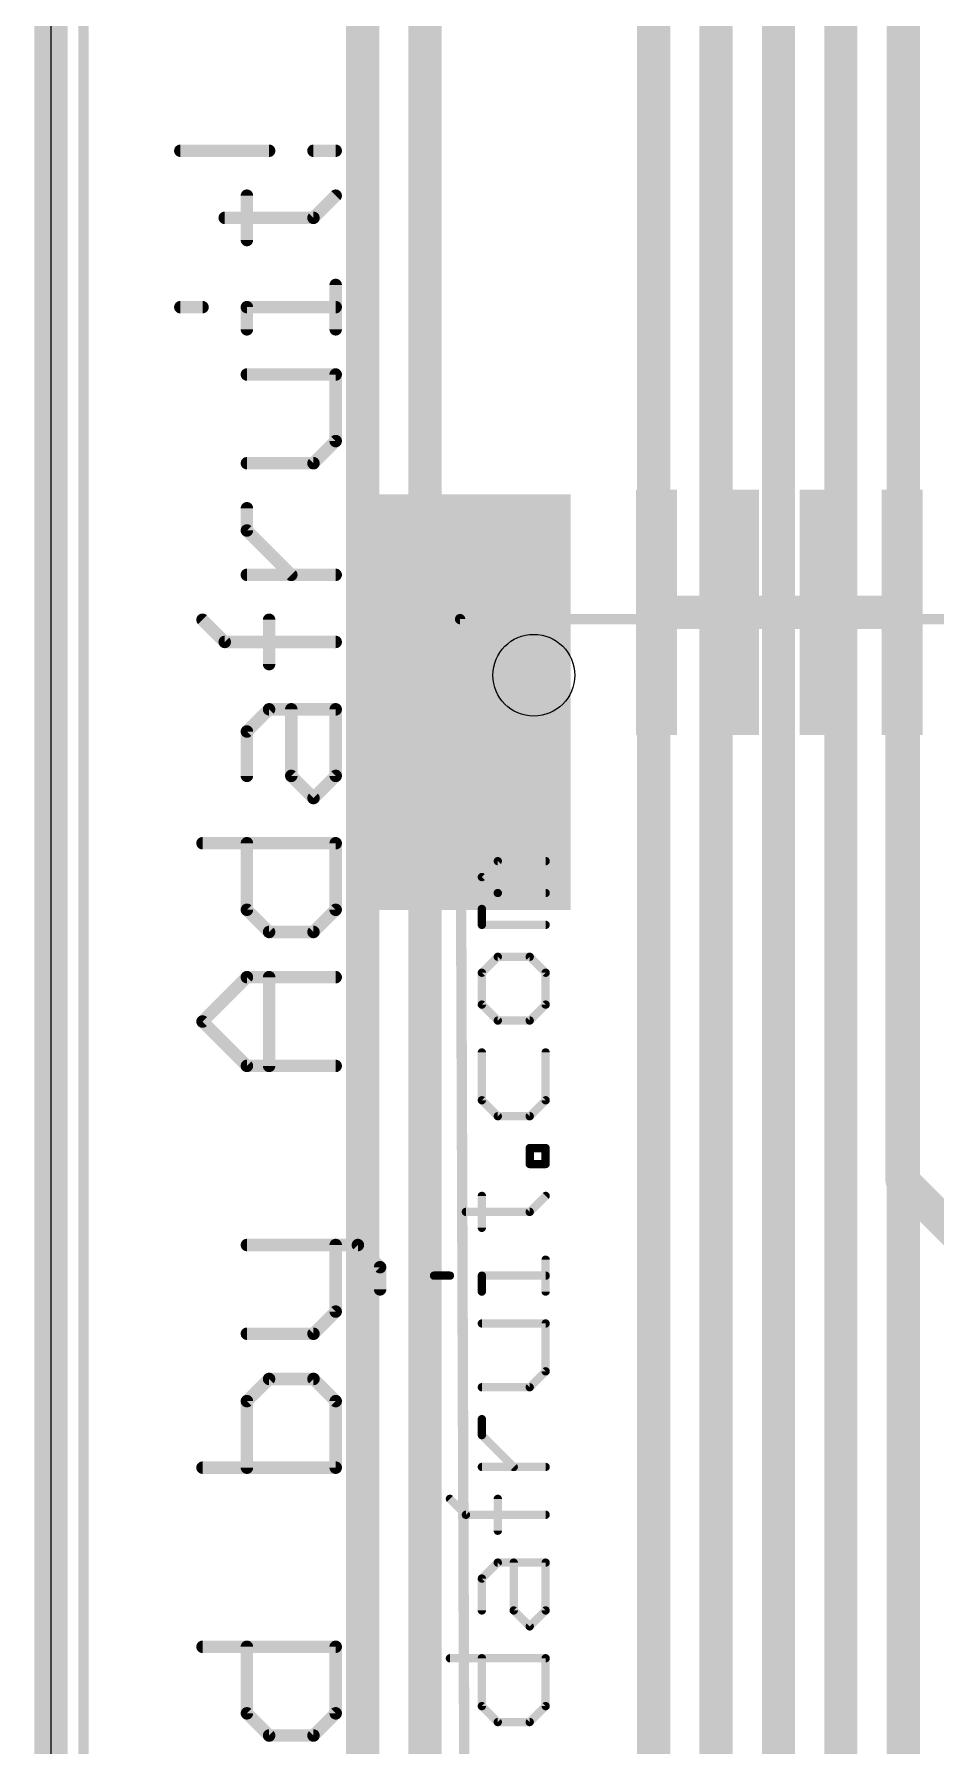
# Model space of a CAD drawing. Extents: x -31.8 to 31.8, y -40.8 to 40.8.
# Drawn here: x -25.6 to -14.59, y -20.38 to 0.55 of the extents above; entities that cross this region are included whole.
import ezdxf

# ---------------------------------------------------------------- set-up
doc = ezdxf.new("R2010")
doc.units = 0
for name, color, linetype in [('1', 12, 'CONTINUOUS'), ('16', 132, 'CONTINUOUS'), ('20', 53, 'CONTINUOUS'), ('21', 253, 'CONTINUOUS'), ('22', 253, 'CONTINUOUS')]:
    doc.layers.add(name, color=color, linetype=linetype)

# ---------------------------------------------------------------- blocks, each defined once
blk = doc.blocks.new('RECT')
blk.add_solid([(-0.5, -0.5), (0.5, -0.5), (-0.5, 0.5), (0.5, 0.5)])

msp = doc.modelspace()

# ---------------------------------------------------------------- linework, layer by layer
at = {"layer": '1', "const_width": 0.4064}
for points in [[(-25.4, 40.64), (-25.4, -40.64)], [(-21.59, 6.858), (-21.59, -27.94)], [(-20.828, 6.096), (-20.828, -26.162)], [(-18.034, 5.334), (-18.034, -26.416)], [(-17.272, 4.572), (-17.272, -25.654)], [(-16.51, 3.81), (-16.51, -24.13)], [(-15.748, 3.048), (-15.748, -23.368)], [(-14.986, 1.778), (-14.986, -22.86)]]:
    msp.add_lwpolyline(points, dxfattribs=at)
at = {"layer": '16', "const_width": 0.4064}
for points in [[(-17, -6.52), (-18, -6.52)], [(-16, -6.52), (-17, -6.52)], [(-15, -6.52), (-16, -6.52)], [(-15, -13.462), (-15, -6.52)], [(-12.968, -15.494), (-15, -13.462)]]:
    msp.add_lwpolyline(points, dxfattribs=at)
at = {"layer": '16', "const_width": 0.2032}
for points in [[(-18, -6.4184, 1), (-18, -6.6216)], [(-17, -6.4184, 1), (-17, -6.6216)], [(-17, -6.6216, 1), (-17, -6.4184)], [(-16, -6.4184, 1), (-16, -6.6216)], [(-16, -6.6216, 1), (-16, -6.4184)], [(-14.8984, -6.52, 1), (-15.1016, -6.52)], [(-15, -6.6216, 1), (-15, -6.4184)], [(-15.1016, -13.462, 1), (-14.8984, -13.462)], [(-14.9282, -13.3902, 1), (-15.0718, -13.5338)]]:
    msp.add_lwpolyline(points, format="xyb", dxfattribs=at)
at = {"layer": '20'}
msp.add_line((-25.4, 34.29), (-25.4, -34.29), dxfattribs=at)
msp.add_circle((-19.5, -7.29), 0.5, dxfattribs=at)
at = {"layer": '21'}
for points, const_width in [([(-23.8184, -0.8784), (-22.7337, -0.8784)], 0.1524), ([(-22.1914, -0.8784), (-21.9202, -0.8784)], 0.1524), ([(-23.0049, -1.9698), (-23.0049, -1.4275)], 0.1524), ([(-22.1914, -1.6987), (-21.9202, -1.4275)], 0.1524), ([(-23.276, -1.6987), (-22.1914, -1.6987)], 0.1524), ([(-21.9202, -3.0613), (-21.9202, -2.519)], 0.1524), ([(-23.8184, -2.7901), (-23.5472, -2.7901)], 0.1524), ([(-23.0049, -3.0613), (-23.0049, -2.7901)], 0.1524), ([(-23.0049, -2.7901), (-21.9202, -2.7901)], 0.1524), ([(-21.9202, -3.6138), (-23.0049, -3.6138)], 0.1524), ([(-21.9202, -4.4273), (-21.9202, -3.6138)], 0.1524), ([(-22.1914, -4.6984), (-21.9202, -4.4273)], 0.1524), ([(-23.0049, -4.6984), (-22.1914, -4.6984)], 0.1524), ([(-23.0049, -5.5204), (-23.0049, -5.2492)], 0.1524), ([(-22.4625, -6.0627), (-23.0049, -5.5204)], 0.1524), ([(-21.9202, -6.0627), (-23.0049, -6.0627)], 0.1524), ([(-23.276, -6.883), (-23.5472, -6.6118)], 0.1524), ([(-22.7337, -7.1542), (-22.7337, -6.6118)], 0.1524), ([(-21.9202, -6.883), (-23.276, -6.883)], 0.1524), ([(-23.0049, -7.9778), (-22.7337, -7.7067)], 0.1524), ([(-22.7337, -7.7067), (-21.9202, -7.7067)], 0.1524), ([(-22.4625, -8.5202), (-22.4625, -7.7067)], 0.1524), ([(-21.9202, -7.7067), (-21.9202, -8.5202)], 0.1524), ([(-23.0049, -8.5202), (-23.0049, -7.9778)], 0.1524), ([(-22.1914, -8.7913), (-22.4625, -8.5202)], 0.1524), ([(-21.9202, -8.5202), (-22.1914, -8.7913)], 0.1524), ([(-23.5472, -9.3438), (-21.9202, -9.3438)], 0.1524), ([(-23.0049, -10.1573), (-23.0049, -9.3438)], 0.1524), ([(-21.9202, -9.3438), (-21.9202, -10.1573)], 0.1524), ([(-20.1344, -9.7573), (-19.9395, -9.5624)], 0.1016), ([(-19.9395, -9.5624), (-19.3548, -9.5624)], 0.1016), ([(-19.9395, -9.9521), (-20.1344, -9.7573)], 0.1016), ([(-20.1344, -10.1471), (-19.9395, -9.9521)], 0.1016), ([(-19.9395, -9.9521), (-19.3548, -9.9521)], 0.1016), ([(-22.7337, -10.4285), (-23.0049, -10.1573)], 0.1524), ([(-21.9202, -10.1573), (-22.1914, -10.4285)], 0.1524), ([(-20.1344, -10.3419), (-20.1344, -10.1471)], 0.1016), ([(-22.1914, -10.4285), (-22.7337, -10.4285)], 0.1524), ([(-19.3548, -10.3419), (-20.1344, -10.3419)], 0.1016), ([(-19.9395, -10.7317), (-20.1344, -10.9266)], 0.1016), ([(-20.1344, -10.9266), (-20.1344, -11.3164)], 0.1016), ([(-19.5497, -10.7317), (-19.9395, -10.7317)], 0.1016), ([(-19.3548, -10.9266), (-19.5497, -10.7317)], 0.1016), ([(-19.3548, -11.3164), (-19.3548, -10.9266)], 0.1016), ([(-23.5472, -11.5233), (-23.0049, -10.981)], 0.1524), ([(-23.0049, -10.981), (-21.9202, -10.981)], 0.1524), ([(-22.7337, -12.0656), (-22.7337, -10.981)], 0.1524), ([(-20.1344, -11.3164), (-19.9395, -11.5113)], 0.1016), ([(-19.5497, -11.5113), (-19.3548, -11.3164)], 0.1016), ([(-23.0049, -12.0656), (-23.5472, -11.5233)], 0.1524), ([(-19.9395, -11.5113), (-19.5497, -11.5113)], 0.1016), ([(-20.1344, -11.9011), (-20.1344, -12.4858)], 0.1016), ([(-19.3548, -12.4858), (-19.3548, -11.9011)], 0.1016), ([(-21.9202, -12.0656), (-23.0049, -12.0656)], 0.1524), ([(-20.1344, -12.4858), (-19.9395, -12.6807)], 0.1016), ([(-19.5497, -12.6807), (-19.3548, -12.4858)], 0.1016), ([(-19.9395, -12.6807), (-19.5497, -12.6807)], 0.1016), ([(-19.5497, -13.2654), (-19.5497, -13.0705)], 0.1016), ([(-19.5497, -13.0705), (-19.3548, -13.0705)], 0.1016), ([(-19.3548, -13.0705), (-19.3548, -13.2654)], 0.1016), ([(-19.3548, -13.2654), (-19.5497, -13.2654)], 0.1016), ([(-20.3293, -13.8501), (-19.5497, -13.8501)], 0.1016), ([(-20.1344, -14.045), (-20.1344, -13.6552)], 0.1016), ([(-19.5497, -13.8501), (-19.3548, -13.6552)], 0.1016), ([(-23.0049, -14.2553), (-21.649, -14.2553)], 0.1524), ([(-21.9202, -15.0688), (-21.9202, -14.2553)], 0.1524), ([(-21.649, -14.2553), (-21.3779, -14.5265)], 0.1524), ([(-19.3548, -14.8246), (-19.3548, -14.4348)], 0.1016), ([(-21.3779, -14.5265), (-21.3779, -14.7976)], 0.1524), ([(-20.7191, -14.6297), (-20.5242, -14.6297)], 0.1016), ([(-20.1344, -14.8246), (-20.1344, -14.6297)], 0.1016), ([(-20.1344, -14.6297), (-19.3548, -14.6297)], 0.1016), ([(-22.1914, -15.34), (-21.9202, -15.0688)], 0.1524), ([(-23.0049, -15.34), (-22.1914, -15.34)], 0.1524), ([(-19.3548, -15.2144), (-20.1344, -15.2144)], 0.1016), ([(-19.3548, -15.7991), (-19.3548, -15.2144)], 0.1016), ([(-22.7337, -15.8925), (-23.0049, -16.1636)], 0.1524), ([(-22.1914, -15.8925), (-22.7337, -15.8925)], 0.1524), ([(-21.9202, -16.1636), (-22.1914, -15.8925)], 0.1524), ([(-19.5497, -15.994), (-19.3548, -15.7991)], 0.1016), ([(-23.0049, -16.1636), (-23.0049, -16.9771)], 0.1524), ([(-21.9202, -16.9771), (-21.9202, -16.1636)], 0.1524), ([(-20.1344, -15.994), (-19.5497, -15.994)], 0.1016), ([(-20.1344, -16.5787), (-20.1344, -16.3838)], 0.1016), ([(-19.7446, -16.9685), (-20.1344, -16.5787)], 0.1016), ([(-23.5472, -16.9771), (-21.9202, -16.9771)], 0.1524), ([(-19.3548, -16.9685), (-20.1344, -16.9685)], 0.1016), ([(-20.3293, -17.5532), (-20.5242, -17.3583)], 0.1016), ([(-19.9395, -17.7481), (-19.9395, -17.3583)], 0.1016), ([(-19.3548, -17.5532), (-20.3293, -17.5532)], 0.1016), ([(-20.1344, -18.3328), (-19.9395, -18.1379)], 0.1016), ([(-19.9395, -18.1379), (-19.3548, -18.1379)], 0.1016), ([(-19.7446, -18.7226), (-19.7446, -18.1379)], 0.1016), ([(-19.3548, -18.1379), (-19.3548, -18.7226)], 0.1016), ([(-20.1344, -18.7226), (-20.1344, -18.3328)], 0.1016), ([(-19.5497, -18.9175), (-19.7446, -18.7226)], 0.1016), ([(-19.3548, -18.7226), (-19.5497, -18.9175)], 0.1016), ([(-23.5472, -19.1668), (-21.9202, -19.1668)], 0.1524), ([(-23.0049, -19.9803), (-23.0049, -19.1668)], 0.1524), ([(-21.9202, -19.1668), (-21.9202, -19.9803)], 0.1524), ([(-20.5242, -19.3073), (-19.3548, -19.3073)], 0.1016), ([(-20.1344, -19.892), (-20.1344, -19.3073)], 0.1016), ([(-19.3548, -19.3073), (-19.3548, -19.892)], 0.1016), ([(-19.9395, -20.0869), (-20.1344, -19.892)], 0.1016), ([(-19.3548, -19.892), (-19.5497, -20.0869)], 0.1016), ([(-22.7337, -20.2514), (-23.0049, -19.9803)], 0.1524), ([(-21.9202, -19.9803), (-22.1914, -20.2514)], 0.1524), ([(-19.5497, -20.0869), (-19.9395, -20.0869)], 0.1016), ([(-22.1914, -20.2514), (-22.7337, -20.2514)], 0.1524)]:
    msp.add_lwpolyline(points, dxfattribs=dict(at, const_width=const_width))
for points, const_width in [([(-23.8184, -0.8403, 1), (-23.8184, -0.9165)], 0.0762), ([(-22.7337, -0.9165, 1), (-22.7337, -0.8403)], 0.0762), ([(-22.1914, -0.8403, 1), (-22.1914, -0.9165)], 0.0762), ([(-21.9202, -0.9165, 1), (-21.9202, -0.8403)], 0.0762), ([(-22.9668, -1.4275, 1), (-23.043, -1.4275)], 0.0762), ([(-21.8933, -1.4545, 1), (-21.9471, -1.4006)], 0.0762), ([(-23.276, -1.6606, 1), (-23.276, -1.7368)], 0.0762), ([(-22.2183, -1.6717, 1), (-22.1644, -1.7256)], 0.0762), ([(-22.1914, -1.7368, 1), (-22.1914, -1.6606)], 0.0762), ([(-23.043, -1.9698, 1), (-22.9668, -1.9698)], 0.0762), ([(-21.8821, -2.519, 1), (-21.9583, -2.519)], 0.0762), ([(-23.8184, -2.752, 1), (-23.8184, -2.8282)], 0.0762), ([(-23.5472, -2.8282, 1), (-23.5472, -2.752)], 0.0762), ([(-22.9668, -2.7901, 1), (-23.043, -2.7901)], 0.0762), ([(-23.0049, -2.752, 1), (-23.0049, -2.8282)], 0.0762), ([(-21.9202, -2.8282, 1), (-21.9202, -2.752)], 0.0762), ([(-23.043, -3.0613, 1), (-22.9668, -3.0613)], 0.0762), ([(-21.9583, -3.0613, 1), (-21.8821, -3.0613)], 0.0762), ([(-23.0049, -3.5757, 1), (-23.0049, -3.6519)], 0.0762), ([(-21.8821, -3.6138, 1), (-21.9583, -3.6138)], 0.0762), ([(-21.9202, -3.6519, 1), (-21.9202, -3.5757)], 0.0762), ([(-21.9583, -4.4273, 1), (-21.8821, -4.4273)], 0.0762), ([(-21.8933, -4.4542, 1), (-21.9471, -4.4003)], 0.0762), ([(-23.0049, -4.6603, 1), (-23.0049, -4.7365)], 0.0762), ([(-22.2183, -4.6715, 1), (-22.1644, -4.7254)], 0.0762), ([(-22.1914, -4.7365, 1), (-22.1914, -4.6603)], 0.0762), ([(-22.9668, -5.2492, 1), (-23.043, -5.2492)], 0.0762), ([(-22.9779, -5.4935, 1), (-23.0318, -5.5474)], 0.0762), ([(-23.043, -5.5204, 1), (-22.9668, -5.5204)], 0.0762), ([(-23.0049, -6.0246, 1), (-23.0049, -6.1008)], 0.0762), ([(-22.4895, -6.0897, 1), (-22.4356, -6.0358)], 0.0762), ([(-21.9202, -6.1008, 1), (-21.9202, -6.0246)], 0.0762), ([(-23.5202, -6.5849, 1), (-23.5741, -6.6388)], 0.0762), ([(-22.6956, -6.6118, 1), (-22.7718, -6.6118)], 0.0762), ([(-23.276, -6.8449, 1), (-23.276, -6.9211)], 0.0762), ([(-23.303, -6.91, 1), (-23.2491, -6.8561)], 0.0762), ([(-21.9202, -6.9211, 1), (-21.9202, -6.8449)], 0.0762), ([(-22.7718, -7.1542, 1), (-22.6956, -7.1542)], 0.0762), ([(-22.7337, -7.6686, 1), (-22.7337, -7.7448)], 0.0762), ([(-22.7068, -7.7336, 1), (-22.7606, -7.6797)], 0.0762), ([(-22.4244, -7.7067, 1), (-22.5006, -7.7067)], 0.0762), ([(-21.8821, -7.7067, 1), (-21.9583, -7.7067)], 0.0762), ([(-21.9202, -7.7448, 1), (-21.9202, -7.6686)], 0.0762), ([(-22.9668, -7.9778, 1), (-23.043, -7.9778)], 0.0762), ([(-23.0318, -7.9509, 1), (-22.9779, -8.0048)], 0.0762), ([(-23.043, -8.5202, 1), (-22.9668, -8.5202)], 0.0762), ([(-22.4356, -8.4932, 1), (-22.4895, -8.5471)], 0.0762), ([(-22.5006, -8.5202, 1), (-22.4244, -8.5202)], 0.0762), ([(-21.9583, -8.5202, 1), (-21.8821, -8.5202)], 0.0762), ([(-21.8933, -8.5471, 1), (-21.9471, -8.4932)], 0.0762), ([(-22.2183, -8.7644, 1), (-22.1644, -8.8183)], 0.0762), ([(-22.2183, -8.8183, 1), (-22.1644, -8.7644)], 0.0762), ([(-23.5472, -9.3057, 1), (-23.5472, -9.3819)], 0.0762), ([(-22.9668, -9.3438, 1), (-23.043, -9.3438)], 0.0762), ([(-21.8821, -9.3438, 1), (-21.9583, -9.3438)], 0.0762), ([(-21.9202, -9.3819, 1), (-21.9202, -9.3057)], 0.0762), ([(-19.9395, -9.537, 1), (-19.9395, -9.5877)], 0.0508), ([(-19.9215, -9.5803, 1), (-19.9575, -9.5444)], 0.0508), ([(-19.3548, -9.5877, 1), (-19.3548, -9.537)], 0.0508), ([(-20.1164, -9.7393, 1), (-20.1524, -9.7752)], 0.0508), ([(-20.1524, -9.7393, 1), (-20.1164, -9.7752)], 0.0508), ([(-19.9395, -9.9268, 1), (-19.9395, -9.9775)], 0.0508), ([(-19.9215, -9.9701, 1), (-19.9575, -9.9342)], 0.0508), ([(-19.9575, -9.9701, 1), (-19.9215, -9.9342)], 0.0508), ([(-19.3548, -9.9775, 1), (-19.3548, -9.9268)], 0.0508), ([(-22.9779, -10.1304, 1), (-23.0318, -10.1843)], 0.0762), ([(-23.043, -10.1573, 1), (-22.9668, -10.1573)], 0.0762), ([(-21.9583, -10.1573, 1), (-21.8821, -10.1573)], 0.0762), ([(-21.8933, -10.1843, 1), (-21.9471, -10.1304)], 0.0762), ([(-20.109, -10.1471, 1), (-20.1598, -10.1471)], 0.0508), ([(-20.1524, -10.1291, 1), (-20.1164, -10.165)], 0.0508), ([(-22.7337, -10.3904, 1), (-22.7337, -10.4666)], 0.0762), ([(-22.7606, -10.4554, 1), (-22.7068, -10.4015)], 0.0762), ([(-22.2183, -10.4015, 1), (-22.1644, -10.4554)], 0.0762), ([(-22.1914, -10.4666, 1), (-22.1914, -10.3904)], 0.0762), ([(-20.1344, -10.3165, 1), (-20.1344, -10.3673)], 0.0508), ([(-20.1598, -10.3419, 1), (-20.109, -10.3419)], 0.0508), ([(-19.3548, -10.3673, 1), (-19.3548, -10.3165)], 0.0508), ([(-20.109, -10.9266, 1), (-20.1598, -10.9266)], 0.0508), ([(-19.9395, -10.7063, 1), (-19.9395, -10.7571)], 0.0508), ([(-19.9215, -10.7497, 1), (-19.9575, -10.7138)], 0.0508), ([(-19.5317, -10.7138, 1), (-19.5677, -10.7497)], 0.0508), ([(-19.5497, -10.7571, 1), (-19.5497, -10.7063)], 0.0508), ([(-19.3294, -10.9266, 1), (-19.3802, -10.9266)], 0.0508), ([(-23.0049, -10.9429, 1), (-23.0049, -11.0191)], 0.0762), ([(-22.9779, -11.0079, 1), (-23.0318, -10.954)], 0.0762), ([(-22.6956, -10.981, 1), (-22.7718, -10.981)], 0.0762), ([(-21.9202, -11.0191, 1), (-21.9202, -10.9429)], 0.0762), ([(-20.1524, -10.9087, 1), (-20.1164, -10.9446)], 0.0508), ([(-19.3728, -10.9446, 1), (-19.3368, -10.9087)], 0.0508), ([(-20.1164, -11.2985, 1), (-20.1524, -11.3344)], 0.0508), ([(-20.1598, -11.3164, 1), (-20.109, -11.3164)], 0.0508), ([(-19.3802, -11.3164, 1), (-19.3294, -11.3164)], 0.0508), ([(-19.3368, -11.3344, 1), (-19.3728, -11.2985)], 0.0508), ([(-23.5202, -11.4964, 1), (-23.5741, -11.5503)], 0.0762), ([(-23.5741, -11.4964, 1), (-23.5202, -11.5503)], 0.0762), ([(-19.9395, -11.4859, 1), (-19.9395, -11.5367)], 0.0508), ([(-19.9575, -11.5293, 1), (-19.9215, -11.4934)], 0.0508), ([(-19.5677, -11.4934, 1), (-19.5317, -11.5293)], 0.0508), ([(-19.5497, -11.5367, 1), (-19.5497, -11.4859)], 0.0508), ([(-20.109, -11.9011, 1), (-20.1598, -11.9011)], 0.0508), ([(-19.3294, -11.9011, 1), (-19.3802, -11.9011)], 0.0508), ([(-23.0049, -12.0275, 1), (-23.0049, -12.1037)], 0.0762), ([(-23.0318, -12.0926, 1), (-22.9779, -12.0387)], 0.0762), ([(-22.7718, -12.0656, 1), (-22.6956, -12.0656)], 0.0762), ([(-21.9202, -12.1037, 1), (-21.9202, -12.0275)], 0.0762), ([(-20.1164, -12.4679, 1), (-20.1524, -12.5038)], 0.0508), ([(-20.1598, -12.4858, 1), (-20.109, -12.4858)], 0.0508), ([(-19.3802, -12.4858, 1), (-19.3294, -12.4858)], 0.0508), ([(-19.3368, -12.5038, 1), (-19.3728, -12.4679)], 0.0508), ([(-19.9395, -12.6553, 1), (-19.9395, -12.7061)], 0.0508), ([(-19.9575, -12.6987, 1), (-19.9215, -12.6628)], 0.0508), ([(-19.5677, -12.6628, 1), (-19.5317, -12.6987)], 0.0508), ([(-19.5497, -12.7061, 1), (-19.5497, -12.6553)], 0.0508), ([(-19.5243, -13.0705, 1), (-19.5751, -13.0705)], 0.0508), ([(-19.5497, -13.0451, 1), (-19.5497, -13.0959)], 0.0508), ([(-19.3294, -13.0705, 1), (-19.3802, -13.0705)], 0.0508), ([(-19.3548, -13.0959, 1), (-19.3548, -13.0451)], 0.0508), ([(-19.5497, -13.24, 1), (-19.5497, -13.2908)], 0.0508), ([(-19.5751, -13.2654, 1), (-19.5243, -13.2654)], 0.0508), ([(-19.3802, -13.2654, 1), (-19.3294, -13.2654)], 0.0508), ([(-19.3548, -13.2908, 1), (-19.3548, -13.24)], 0.0508), ([(-20.3293, -13.8247, 1), (-20.3293, -13.8755)], 0.0508), ([(-20.109, -13.6552, 1), (-20.1598, -13.6552)], 0.0508), ([(-19.5677, -13.8322, 1), (-19.5317, -13.8681)], 0.0508), ([(-19.5497, -13.8755, 1), (-19.5497, -13.8247)], 0.0508), ([(-19.3368, -13.6732, 1), (-19.3728, -13.6373)], 0.0508), ([(-23.0049, -14.2172, 1), (-23.0049, -14.2934)], 0.0762), ([(-21.8821, -14.2553, 1), (-21.9583, -14.2553)], 0.0762), ([(-21.6221, -14.2284, 1), (-21.676, -14.2822)], 0.0762), ([(-21.649, -14.2934, 1), (-21.649, -14.2172)], 0.0762), ([(-20.1598, -14.045, 1), (-20.109, -14.045)], 0.0508), ([(-19.3294, -14.4348, 1), (-19.3802, -14.4348)], 0.0508), ([(-21.3398, -14.5265, 1), (-21.416, -14.5265)], 0.0762), ([(-21.4048, -14.5534, 1), (-21.3509, -14.4995)], 0.0762), ([(-20.7191, -14.6043, 1), (-20.7191, -14.6551)], 0.0508), ([(-20.5242, -14.6551, 1), (-20.5242, -14.6043)], 0.0508), ([(-20.109, -14.6297, 1), (-20.1598, -14.6297)], 0.0508), ([(-20.1344, -14.6043, 1), (-20.1344, -14.6551)], 0.0508), ([(-19.3548, -14.6551, 1), (-19.3548, -14.6043)], 0.0508), ([(-21.416, -14.7976, 1), (-21.3398, -14.7976)], 0.0762), ([(-20.1598, -14.8246, 1), (-20.109, -14.8246)], 0.0508), ([(-19.3802, -14.8246, 1), (-19.3294, -14.8246)], 0.0508), ([(-21.9583, -15.0688, 1), (-21.8821, -15.0688)], 0.0762), ([(-21.8933, -15.0957, 1), (-21.9471, -15.0419)], 0.0762), ([(-23.0049, -15.3019, 1), (-23.0049, -15.3781)], 0.0762), ([(-22.1914, -15.3781, 1), (-22.1914, -15.3019)], 0.0762), ([(-20.1344, -15.189, 1), (-20.1344, -15.2398)], 0.0508), ([(-19.3294, -15.2144, 1), (-19.3802, -15.2144)], 0.0508), ([(-19.3548, -15.2398, 1), (-19.3548, -15.189)], 0.0508), ([(-22.2183, -15.313, 1), (-22.1644, -15.3669)], 0.0762), ([(-22.7337, -15.8544, 1), (-22.7337, -15.9306)], 0.0762), ([(-22.7068, -15.9194, 1), (-22.7606, -15.8655)], 0.0762), ([(-22.1644, -15.8655, 1), (-22.2183, -15.9194)], 0.0762), ([(-22.1914, -15.9306, 1), (-22.1914, -15.8544)], 0.0762), ([(-19.3802, -15.7991, 1), (-19.3294, -15.7991)], 0.0508), ([(-19.3368, -15.8171, 1), (-19.3728, -15.7812)], 0.0508), ([(-22.9668, -16.1636, 1), (-23.043, -16.1636)], 0.0762), ([(-23.0318, -16.1367, 1), (-22.9779, -16.1906)], 0.0762), ([(-21.8821, -16.1636, 1), (-21.9583, -16.1636)], 0.0762), ([(-21.9471, -16.1906, 1), (-21.8933, -16.1367)], 0.0762), ([(-20.1344, -15.9686, 1), (-20.1344, -16.0194)], 0.0508), ([(-19.5677, -15.9761, 1), (-19.5317, -16.012)], 0.0508), ([(-19.5497, -16.0194, 1), (-19.5497, -15.9686)], 0.0508), ([(-20.109, -16.3838, 1), (-20.1598, -16.3838)], 0.0508), ([(-20.1164, -16.5608, 1), (-20.1524, -16.5967)], 0.0508), ([(-20.1598, -16.5787, 1), (-20.109, -16.5787)], 0.0508), ([(-23.5472, -16.939, 1), (-23.5472, -17.0152)], 0.0762), ([(-23.043, -16.9771, 1), (-22.9668, -16.9771)], 0.0762), ([(-21.9583, -16.9771, 1), (-21.8821, -16.9771)], 0.0762), ([(-21.9202, -17.0152, 1), (-21.9202, -16.939)], 0.0762), ([(-20.1344, -16.9431, 1), (-20.1344, -16.9939)], 0.0508), ([(-19.7626, -16.9865, 1), (-19.7266, -16.9506)], 0.0508), ([(-19.3548, -16.9939, 1), (-19.3548, -16.9431)], 0.0508), ([(-20.5062, -17.3404, 1), (-20.5422, -17.3763)], 0.0508), ([(-19.9141, -17.3583, 1), (-19.9649, -17.3583)], 0.0508), ([(-20.3293, -17.5278, 1), (-20.3293, -17.5786)], 0.0508), ([(-20.3473, -17.5712, 1), (-20.3113, -17.5353)], 0.0508), ([(-19.3548, -17.5786, 1), (-19.3548, -17.5278)], 0.0508), ([(-19.9649, -17.7481, 1), (-19.9141, -17.7481)], 0.0508), ([(-19.9395, -18.1125, 1), (-19.9395, -18.1633)], 0.0508), ([(-19.9215, -18.1559, 1), (-19.9575, -18.12)], 0.0508), ([(-19.7192, -18.1379, 1), (-19.77, -18.1379)], 0.0508), ([(-19.3294, -18.1379, 1), (-19.3802, -18.1379)], 0.0508), ([(-19.3548, -18.1633, 1), (-19.3548, -18.1125)], 0.0508), ([(-20.109, -18.3328, 1), (-20.1598, -18.3328)], 0.0508), ([(-20.1524, -18.3149, 1), (-20.1164, -18.3508)], 0.0508), ([(-20.1598, -18.7226, 1), (-20.109, -18.7226)], 0.0508), ([(-19.7266, -18.7047, 1), (-19.7626, -18.7406)], 0.0508), ([(-19.77, -18.7226, 1), (-19.7192, -18.7226)], 0.0508), ([(-19.3802, -18.7226, 1), (-19.3294, -18.7226)], 0.0508), ([(-19.3368, -18.7406, 1), (-19.3728, -18.7047)], 0.0508), ([(-19.5677, -18.8996, 1), (-19.5317, -18.9355)], 0.0508), ([(-19.5677, -18.9355, 1), (-19.5317, -18.8996)], 0.0508), ([(-23.5472, -19.1287, 1), (-23.5472, -19.2049)], 0.0762), ([(-22.9668, -19.1668, 1), (-23.043, -19.1668)], 0.0762), ([(-21.8821, -19.1668, 1), (-21.9583, -19.1668)], 0.0762), ([(-21.9202, -19.2049, 1), (-21.9202, -19.1287)], 0.0762), ([(-20.5242, -19.2819, 1), (-20.5242, -19.3327)], 0.0508), ([(-20.109, -19.3073, 1), (-20.1598, -19.3073)], 0.0508), ([(-19.3294, -19.3073, 1), (-19.3802, -19.3073)], 0.0508), ([(-19.3548, -19.3327, 1), (-19.3548, -19.2819)], 0.0508), ([(-20.1164, -19.8741, 1), (-20.1524, -19.91)], 0.0508), ([(-20.1598, -19.892, 1), (-20.109, -19.892)], 0.0508), ([(-19.3802, -19.892, 1), (-19.3294, -19.892)], 0.0508), ([(-19.3368, -19.91, 1), (-19.3728, -19.8741)], 0.0508), ([(-22.9779, -19.9533, 1), (-23.0318, -20.0072)], 0.0762), ([(-23.043, -19.9803, 1), (-22.9668, -19.9803)], 0.0762), ([(-21.9583, -19.9803, 1), (-21.8821, -19.9803)], 0.0762), ([(-21.8933, -20.0072, 1), (-21.9471, -19.9533)], 0.0762), ([(-19.9395, -20.0615, 1), (-19.9395, -20.1123)], 0.0508), ([(-19.9575, -20.1049, 1), (-19.9215, -20.069)], 0.0508), ([(-19.5677, -20.069, 1), (-19.5317, -20.1049)], 0.0508), ([(-19.5497, -20.1123, 1), (-19.5497, -20.0615)], 0.0508), ([(-22.7337, -20.2133, 1), (-22.7337, -20.2895)], 0.0762), ([(-22.7606, -20.2784, 1), (-22.7068, -20.2245)], 0.0762), ([(-22.2183, -20.2245, 1), (-22.1644, -20.2784)], 0.0762), ([(-22.1914, -20.2895, 1), (-22.1914, -20.2133)], 0.0762)]:
    msp.add_lwpolyline(points, format="xyb", dxfattribs=dict(at, const_width=const_width))
at = {"layer": '22', "const_width": 0.127}
for points in [[(-25, 35.71), (-25, -34.29)], [(-20.4, -6.604), (-20.3, -34.29)], [(20.4, -6.604), (-20.4, -6.604)]]:
    msp.add_lwpolyline(points, dxfattribs=at)
at = {"layer": '22', "const_width": 0.0635}
for points in [[(-20.3683, -6.6039, 1), (-20.4317, -6.6041)], [(-20.4, -6.5723, 1), (-20.4, -6.6357)]]:
    msp.add_lwpolyline(points, format="xyb", dxfattribs=at)

# ---------------------------------------------------------------- block references
at = {"layer": '16', "rotation": 180}
for p, xscale, yscale in [((-18, -6.52), 0.5, 3), ((-17, -6.52), 0.5, 3), ((-16, -6.52), 0.5, 3), ((-15, -6.52), 0.5, 3), ((-20.32, -7.62), 2.54, 5.08)]:
    msp.add_blockref('RECT', p, dxfattribs=dict(at, xscale=xscale, yscale=yscale))

doc.saveas('drawing.dxf')
